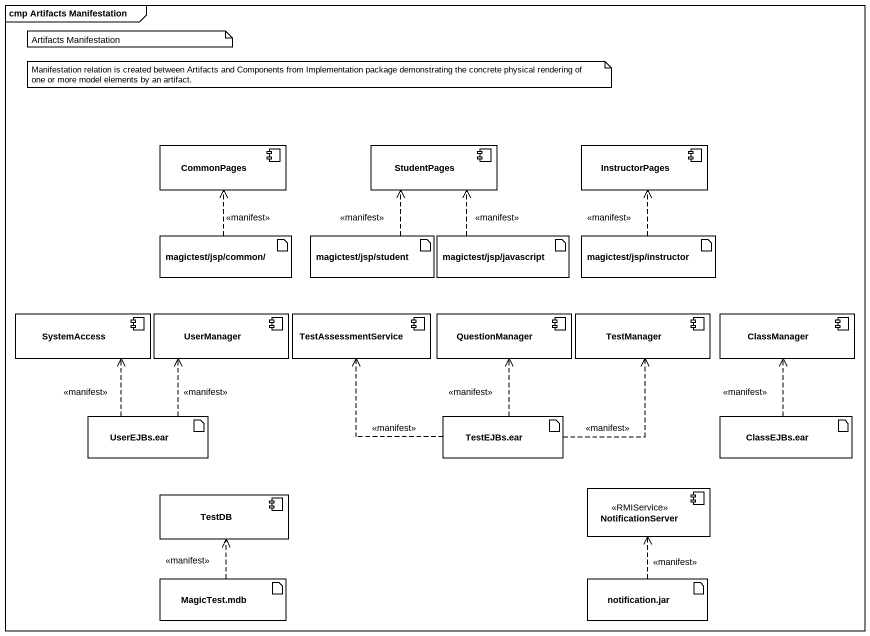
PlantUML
@startuml
mainframe cmp Artifacts Manifestation
component CommonPages
component StudentPages
component InstructorPages
artifact "magictest/jsp/common/" as magictest_jsp_common
artifact "magictest/jsp/student" as magictest_jsp_student
artifact "magictest/jsp/javascript" as magictest_jsp_javascript
artifact "magictest/jsp/instructor" as magictest_jsp_instructor
component SystemAccess
component UserManager
component TestAssessmentService
component QuestionManager
component TestManager
component ClassManager
artifact "UserEJBs.ear" as UserEJBs_ear
artifact "TestEJBs.ear" as TestEJBs_ear
artifact "ClassEJBs.ear" as ClassEJBs_ear
component TestDB
component NotificationServer <<RMIService>>
artifact "MagicTest.mdb" as MagicTest_mdb
artifact "notification.jar" as notification_jar
magictest_jsp_common .up.> CommonPages : <<manifest>>
magictest_jsp_student .up.> StudentPages : <<manifest>>
magictest_jsp_javascript .up.> StudentPages : <<manifest>>
magictest_jsp_instructor .up.> InstructorPages : <<manifest>>
UserEJBs_ear .up.> SystemAccess : <<manifest>>
UserEJBs_ear .up.> UserManager : <<manifest>>
TestEJBs_ear .up.> TestAssessmentService : <<manifest>>
TestEJBs_ear .up.> QuestionManager : <<manifest>>
TestEJBs_ear .up.> TestManager : <<manifest>>
ClassEJBs_ear .up.> ClassManager : <<manifest>>
MagicTest_mdb .up.> TestDB : <<manifest>>
notification_jar .up.> NotificationServer : <<manifest>>
note as N1
  Artifacts Manifestation
end note
note as N2
  Manifestation relation is created between Artifacts and Components from Implementation package demonstrating the concrete physical rendering of one or more model elements by an artifact.
end note
@enduml
